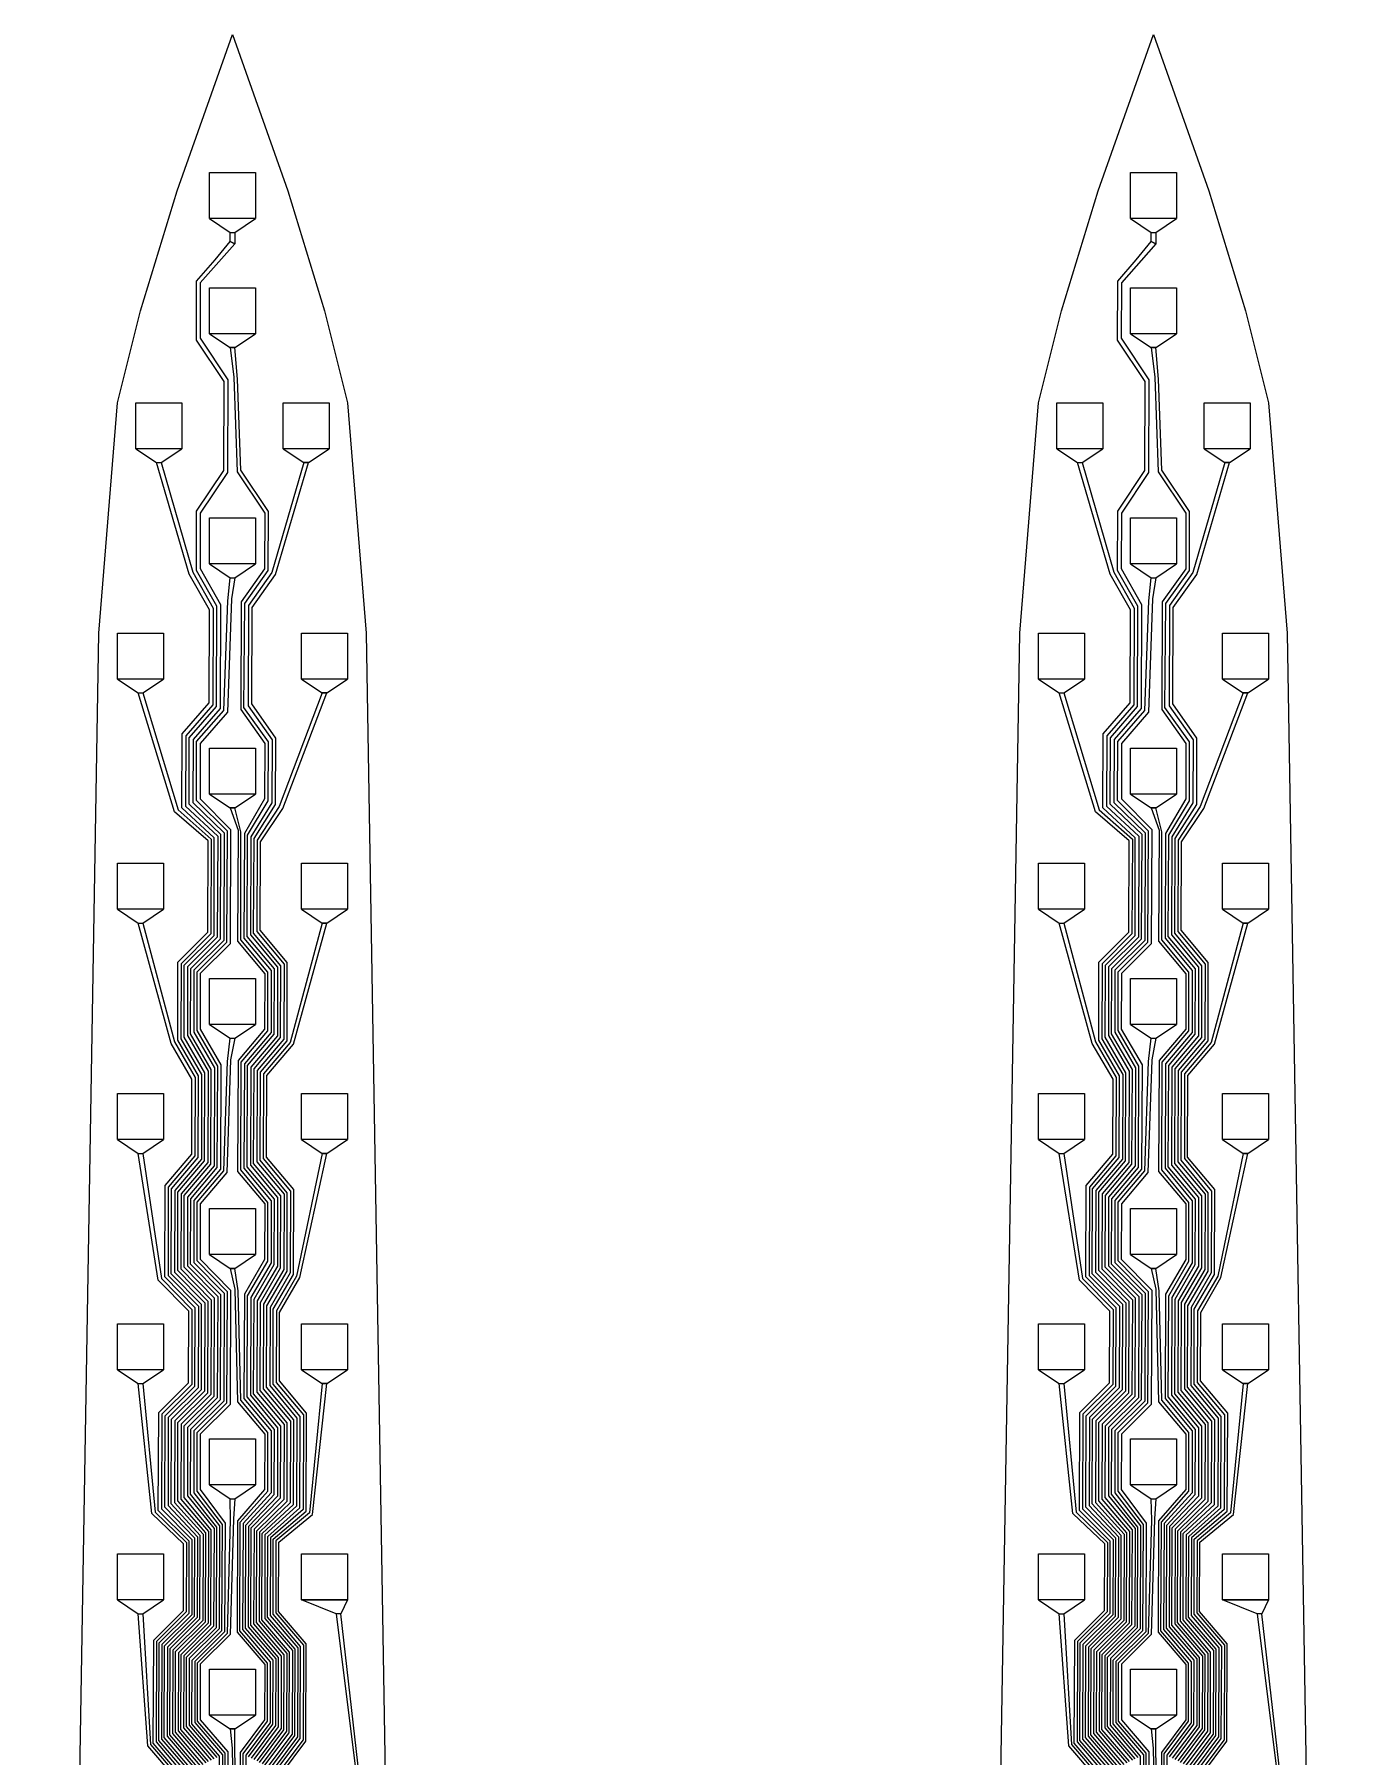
# Model space of a CAD drawing. Header units: inches. Extents: x 106592 to 209533, y 57057 to 74911.
# Drawn here: x 190979.6 to 191265.6, y 74037.4 to 74411.4 of the extents above; entities that cross this region are included whole.
import ezdxf

# ---------------------------------------------------------------- set-up
doc = ezdxf.new("R2010")
doc.units = ezdxf.units.IN
doc.header["$MEASUREMENT"] = 0
for name, color, linetype in [('metal', 221, 'Continuous'), ('nitride window', 40, 'Continuous'), ('profile', 140, 'Continuous')]:
    doc.layers.add(name, color=color, linetype=linetype)

msp = doc.modelspace()

# ---------------------------------------------------------------- linework, layer by layer
at = {"layer": 'metal'}
for points in [[(191017.58, 74381.39), (191027.58, 74381.39), (191027.58, 74371.39), (191017.58, 74371.39)], [(191217.58, 74381.39), (191227.58, 74381.39), (191227.58, 74371.39), (191217.58, 74371.39)], [(191027.58, 74371.39), (191017.58, 74371.39), (191022.08, 74368.39), (191023.08, 74368.39), (191027.58, 74371.39)], [(191227.58, 74371.39), (191217.58, 74371.39), (191222.08, 74368.39), (191223.08, 74368.39), (191227.58, 74371.39)], [(191022.08, 74368.39), (191023.08, 74368.39), (191023.08, 74365.89), (191022.08, 74366.39)], [(191222.08, 74368.39), (191223.08, 74368.39), (191223.08, 74365.89), (191222.08, 74366.39)], [(191017.58, 74356.39), (191027.58, 74356.39), (191027.58, 74346.39), (191017.58, 74346.39)], [(191217.58, 74356.39), (191227.58, 74356.39), (191227.58, 74346.39), (191217.58, 74346.39)], [(191027.58, 74346.39), (191017.58, 74346.39), (191022.08, 74343.39), (191023.08, 74343.39), (191027.58, 74346.39)], [(191227.58, 74346.39), (191217.58, 74346.39), (191222.08, 74343.39), (191223.08, 74343.39), (191227.58, 74346.39)], [(191001.58, 74331.39), (191011.58, 74331.39), (191011.58, 74321.39), (191001.58, 74321.39)], [(191033.58, 74331.39), (191043.58, 74331.39), (191043.58, 74321.39), (191033.58, 74321.39)], [(191201.58, 74331.39), (191211.58, 74331.39), (191211.58, 74321.39), (191201.58, 74321.39)], [(191233.58, 74331.39), (191243.58, 74331.39), (191243.58, 74321.39), (191233.58, 74321.39)], [(191011.58, 74321.39), (191001.58, 74321.39), (191006.08, 74318.39), (191007.08, 74318.39), (191011.58, 74321.39)], [(191043.58, 74321.39), (191033.58, 74321.39), (191038.08, 74318.39), (191039.08, 74318.39), (191043.58, 74321.39)], [(191211.58, 74321.39), (191201.58, 74321.39), (191206.08, 74318.39), (191207.08, 74318.39), (191211.58, 74321.39)], [(191243.58, 74321.39), (191233.58, 74321.39), (191238.08, 74318.39), (191239.08, 74318.39), (191243.58, 74321.39)], [(191017.58, 74306.39), (191027.58, 74306.39), (191027.58, 74296.39), (191017.58, 74296.39)], [(191217.58, 74306.39), (191227.58, 74306.39), (191227.58, 74296.39), (191217.58, 74296.39)], [(191027.58, 74296.39), (191017.58, 74296.39), (191022.08, 74293.39), (191023.08, 74293.39), (191027.58, 74296.39)], [(191227.58, 74296.39), (191217.58, 74296.39), (191222.08, 74293.39), (191223.08, 74293.39), (191227.58, 74296.39)], [(190997.58, 74281.39), (191007.58, 74281.39), (191007.58, 74271.39), (190997.58, 74271.39)], [(191037.58, 74281.39), (191047.58, 74281.39), (191047.58, 74271.39), (191037.58, 74271.39)], [(191197.58, 74281.39), (191207.58, 74281.39), (191207.58, 74271.39), (191197.58, 74271.39)], [(191237.58, 74281.39), (191247.58, 74281.39), (191247.58, 74271.39), (191237.58, 74271.39)], [(191007.58, 74271.39), (190997.58, 74271.39), (191002.08, 74268.39), (191003.08, 74268.39), (191007.58, 74271.39)], [(191047.58, 74271.39), (191037.58, 74271.39), (191042.08, 74268.39), (191043.08, 74268.39), (191047.58, 74271.39)], [(191207.58, 74271.39), (191197.58, 74271.39), (191202.08, 74268.39), (191203.08, 74268.39), (191207.58, 74271.39)], [(191247.58, 74271.39), (191237.58, 74271.39), (191242.08, 74268.39), (191243.08, 74268.39), (191247.58, 74271.39)], [(191017.58, 74256.39), (191027.58, 74256.39), (191027.58, 74246.39), (191017.58, 74246.39)], [(191217.58, 74256.39), (191227.58, 74256.39), (191227.58, 74246.39), (191217.58, 74246.39)], [(191027.58, 74246.39), (191017.58, 74246.39), (191022.08, 74243.39), (191023.08, 74243.39), (191027.58, 74246.39)], [(191227.58, 74246.39), (191217.58, 74246.39), (191222.08, 74243.39), (191223.08, 74243.39), (191227.58, 74246.39)], [(190997.58, 74231.39), (191007.58, 74231.39), (191007.58, 74221.39), (190997.58, 74221.39)], [(191037.58, 74231.39), (191047.58, 74231.39), (191047.58, 74221.39), (191037.58, 74221.39)], [(191197.58, 74231.39), (191207.58, 74231.39), (191207.58, 74221.39), (191197.58, 74221.39)], [(191237.58, 74231.39), (191247.58, 74231.39), (191247.58, 74221.39), (191237.58, 74221.39)], [(191007.58, 74221.39), (190997.58, 74221.39), (191002.08, 74218.39), (191003.08, 74218.39), (191007.58, 74221.39)], [(191047.58, 74221.39), (191037.58, 74221.39), (191042.08, 74218.39), (191043.08, 74218.39), (191047.58, 74221.39)], [(191207.58, 74221.39), (191197.58, 74221.39), (191202.08, 74218.39), (191203.08, 74218.39), (191207.58, 74221.39)], [(191247.58, 74221.39), (191237.58, 74221.39), (191242.08, 74218.39), (191243.08, 74218.39), (191247.58, 74221.39)], [(191017.58, 74206.39), (191027.58, 74206.39), (191027.58, 74196.39), (191017.58, 74196.39)], [(191217.58, 74206.39), (191227.58, 74206.39), (191227.58, 74196.39), (191217.58, 74196.39)], [(191027.58, 74196.39), (191017.58, 74196.39), (191022.08, 74193.39), (191023.08, 74193.39), (191027.58, 74196.39)], [(191227.58, 74196.39), (191217.58, 74196.39), (191222.08, 74193.39), (191223.08, 74193.39), (191227.58, 74196.39)], [(190997.58, 74181.39), (191007.58, 74181.39), (191007.58, 74171.39), (190997.58, 74171.39)], [(191037.58, 74181.39), (191047.58, 74181.39), (191047.58, 74171.39), (191037.58, 74171.39)], [(191197.58, 74181.39), (191207.58, 74181.39), (191207.58, 74171.39), (191197.58, 74171.39)], [(191237.58, 74181.39), (191247.58, 74181.39), (191247.58, 74171.39), (191237.58, 74171.39)], [(191007.58, 74171.39), (190997.58, 74171.39), (191002.08, 74168.39), (191003.08, 74168.39), (191007.58, 74171.39)], [(191047.58, 74171.39), (191037.58, 74171.39), (191042.08, 74168.39), (191043.08, 74168.39), (191047.58, 74171.39)], [(191207.58, 74171.39), (191197.58, 74171.39), (191202.08, 74168.39), (191203.08, 74168.39), (191207.58, 74171.39)], [(191247.58, 74171.39), (191237.58, 74171.39), (191242.08, 74168.39), (191243.08, 74168.39), (191247.58, 74171.39)], [(191017.58, 74156.39), (191027.58, 74156.39), (191027.58, 74146.39), (191017.58, 74146.39)], [(191217.58, 74156.39), (191227.58, 74156.39), (191227.58, 74146.39), (191217.58, 74146.39)], [(191027.58, 74146.39), (191017.58, 74146.39), (191022.08, 74143.39), (191023.08, 74143.39), (191027.58, 74146.39)], [(191227.58, 74146.39), (191217.58, 74146.39), (191222.08, 74143.39), (191223.08, 74143.39), (191227.58, 74146.39)], [(190997.58, 74131.39), (191007.58, 74131.39), (191007.58, 74121.39), (190997.58, 74121.39)], [(191037.58, 74131.39), (191047.58, 74131.39), (191047.58, 74121.39), (191037.58, 74121.39)], [(191197.58, 74131.39), (191207.58, 74131.39), (191207.58, 74121.39), (191197.58, 74121.39)], [(191237.58, 74131.39), (191247.58, 74131.39), (191247.58, 74121.39), (191237.58, 74121.39)], [(191007.58, 74121.39), (190997.58, 74121.39), (191002.08, 74118.39), (191003.08, 74118.39), (191007.58, 74121.39)], [(191047.58, 74121.39), (191037.58, 74121.39), (191042.08, 74118.39), (191043.08, 74118.39), (191047.58, 74121.39)], [(191207.58, 74121.39), (191197.58, 74121.39), (191202.08, 74118.39), (191203.08, 74118.39), (191207.58, 74121.39)], [(191247.58, 74121.39), (191237.58, 74121.39), (191242.08, 74118.39), (191243.08, 74118.39), (191247.58, 74121.39)], [(191017.58, 74106.39), (191027.58, 74106.39), (191027.58, 74096.39), (191017.58, 74096.39)], [(191217.58, 74106.39), (191227.58, 74106.39), (191227.58, 74096.39), (191217.58, 74096.39)], [(191027.58, 74096.39), (191017.58, 74096.39), (191022.08, 74093.39), (191023.08, 74093.39), (191027.58, 74096.39)], [(191227.58, 74096.39), (191217.58, 74096.39), (191222.08, 74093.39), (191223.08, 74093.39), (191227.58, 74096.39)], [(190997.58, 74081.39), (191007.58, 74081.39), (191007.58, 74071.39), (190997.58, 74071.39)], [(191037.58, 74081.39), (191047.58, 74081.39), (191047.58, 74071.39), (191037.58, 74071.39)], [(191197.58, 74081.39), (191207.58, 74081.39), (191207.58, 74071.39), (191197.58, 74071.39)], [(191237.58, 74081.39), (191247.58, 74081.39), (191247.58, 74071.39), (191237.58, 74071.39)], [(191007.58, 74071.39), (190997.58, 74071.39), (191002.08, 74068.39), (191003.08, 74068.39), (191007.58, 74071.39)], [(191037.58, 74071.39), (191047.58, 74071.39), (191046.08, 74068.39), (191045.08, 74068.39), (191037.58, 74071.39)], [(191207.58, 74071.39), (191197.58, 74071.39), (191202.08, 74068.39), (191203.08, 74068.39), (191207.58, 74071.39)], [(191237.58, 74071.39), (191247.58, 74071.39), (191246.08, 74068.39), (191245.08, 74068.39), (191237.58, 74071.39)], [(191017.58, 74056.39), (191027.58, 74056.39), (191027.58, 74046.39), (191017.58, 74046.39)], [(191217.58, 74056.39), (191227.58, 74056.39), (191227.58, 74046.39), (191217.58, 74046.39)], [(191027.58, 74046.39), (191017.58, 74046.39), (191022.08, 74043.39), (191023.08, 74043.39), (191027.58, 74046.39)], [(191227.58, 74046.39), (191217.58, 74046.39), (191222.08, 74043.39), (191223.08, 74043.39), (191227.58, 74046.39)]]:
    msp.add_lwpolyline(points, close=True, dxfattribs=at)
for points in [[(191017.38, 74036.29), (191011.38, 74043.29), (191011.43, 74059.58), (191017.9, 74066.03), (191017.98, 74086.59), (191012.08, 74093.64), (191012.12, 74109.22), (191018.59, 74115.67), (191018.68, 74136.94), (191012.08, 74143.64), (191012.12, 74159.22), (191017.9, 74166.03), (191017.98, 74186.59), (191013.48, 74194.34), (191013.51, 74208.5), (191019.98, 74214.95), (191020.08, 74237.64), (191013.18, 74244.19), (191013.21, 74258.65), (191019.09, 74265.41), (191019.18, 74287.19), (191014.78, 74294.99), (191014.8, 74307.83), (191020.71, 74316.65), (191020.78, 74335.99), (191014.78, 74344.99), (191014.8, 74357.83), (191018.83, 74362.47), (191022.08, 74366.39), (191023.08, 74365.89), (191015.59, 74357.42), (191015.58, 74345.39), (191021.58, 74336.39), (191021.5, 74316.23), (191015.59, 74307.42), (191015.58, 74295.39), (191019.98, 74287.59), (191019.88, 74265), (191014.01, 74258.24), (191013.98, 74244.59), (191020.78, 74237.99), (191020.68, 74214.59), (191014.21, 74208.14), (191014.18, 74194.69), (191018.68, 74186.94), (191018.59, 74165.67), (191012.82, 74158.86), (191012.78, 74143.99), (191019.38, 74137.29), (191019.29, 74115.31), (191012.82, 74108.86), (191012.78, 74093.99), (191018.58, 74086.89), (191018.49, 74065.72), (191012.02, 74059.27), (191011.98, 74043.59), (191017.98, 74036.59)], [(191217.38, 74036.29), (191211.38, 74043.29), (191211.43, 74059.58), (191217.9, 74066.03), (191217.98, 74086.59), (191212.08, 74093.64), (191212.12, 74109.22), (191218.59, 74115.67), (191218.68, 74136.94), (191212.08, 74143.64), (191212.12, 74159.22), (191217.9, 74166.03), (191217.98, 74186.59), (191213.48, 74194.34), (191213.51, 74208.5), (191219.98, 74214.95), (191220.08, 74237.64), (191213.18, 74244.19), (191213.21, 74258.65), (191219.09, 74265.41), (191219.18, 74287.19), (191214.78, 74294.99), (191214.8, 74307.83), (191220.71, 74316.65), (191220.78, 74335.99), (191214.78, 74344.99), (191214.8, 74357.83), (191218.83, 74362.47), (191222.08, 74366.39), (191223.08, 74365.89), (191215.59, 74357.42), (191215.58, 74345.39), (191221.58, 74336.39), (191221.5, 74316.23), (191215.59, 74307.42), (191215.58, 74295.39), (191219.98, 74287.59), (191219.88, 74265), (191214.01, 74258.24), (191213.98, 74244.59), (191220.78, 74237.99), (191220.68, 74214.59), (191214.21, 74208.14), (191214.18, 74194.69), (191218.68, 74186.94), (191218.59, 74165.67), (191212.82, 74158.86), (191212.78, 74143.99), (191219.38, 74137.29), (191219.29, 74115.31), (191212.82, 74108.86), (191212.78, 74093.99), (191218.58, 74086.89), (191218.49, 74065.72), (191212.02, 74059.27), (191211.98, 74043.59), (191217.98, 74036.59)], [(191027.26, 74036.74), (191032.54, 74043.81), (191032.58, 74058.89), (191026.58, 74065.89), (191026.66, 74087.05), (191033.04, 74093.55), (191033.08, 74109.14), (191027.18, 74116.19), (191027.26, 74136.74), (191031.65, 74144.27), (191031.68, 74158.44), (191025.78, 74165.49), (191025.87, 74187.46), (191031.65, 74194.27), (191031.68, 74208.44), (191025.78, 74215.49), (191025.87, 74237.46), (191030.36, 74244.94), (191030.38, 74257.79), (191025.06, 74265.19), (191025.27, 74287.77), (191030.36, 74294.94), (191030.38, 74307.79), (191024.38, 74316.79), (191023.66, 74336.54), (191023.08, 74343.39), (191023.08, 74343.39), (191022.08, 74343.39), (191022.86, 74336.95), (191023.58, 74316.39), (191029.58, 74307.39), (191029.56, 74295.36), (191024.48, 74288.19), (191024.38, 74264.79), (191029.58, 74257.39), (191029.56, 74245.36), (191025.18, 74237.82), (191025.08, 74215.14), (191030.98, 74208.09), (191030.95, 74194.63), (191025.18, 74187.82), (191025.08, 74165.14), (191030.98, 74158.09), (191030.95, 74144.63), (191026.56, 74137.1), (191026.48, 74115.84), (191032.38, 74108.79), (191032.34, 74093.91), (191026.07, 74087.36), (191025.98, 74065.59), (191031.98, 74058.59), (191031.95, 74044.12), (191026.66, 74037.05)], [(191227.26, 74036.74), (191232.54, 74043.81), (191232.58, 74058.89), (191226.58, 74065.89), (191226.66, 74087.05), (191233.04, 74093.55), (191233.08, 74109.14), (191227.18, 74116.19), (191227.26, 74136.74), (191231.65, 74144.27), (191231.68, 74158.44), (191225.78, 74165.49), (191225.87, 74187.46), (191231.65, 74194.27), (191231.68, 74208.44), (191225.78, 74215.49), (191225.87, 74237.46), (191230.36, 74244.94), (191230.38, 74257.79), (191225.06, 74265.19), (191225.27, 74287.77), (191230.36, 74294.94), (191230.38, 74307.79), (191224.38, 74316.79), (191223.66, 74336.54), (191223.08, 74343.39), (191223.08, 74343.39), (191222.08, 74343.39), (191222.86, 74336.95), (191223.58, 74316.39), (191229.58, 74307.39), (191229.56, 74295.36), (191224.48, 74288.19), (191224.38, 74264.79), (191229.58, 74257.39), (191229.56, 74245.36), (191225.18, 74237.82), (191225.08, 74215.14), (191230.98, 74208.09), (191230.95, 74194.63), (191225.18, 74187.82), (191225.08, 74165.14), (191230.98, 74158.09), (191230.95, 74144.63), (191226.56, 74137.1), (191226.48, 74115.84), (191232.38, 74108.79), (191232.34, 74093.91), (191226.07, 74087.36), (191225.98, 74065.59), (191231.98, 74058.59), (191231.95, 74044.12), (191226.66, 74037.05)], [(191016.18, 74035.69), (191010.18, 74042.69), (191010.24, 74060.2), (191016.71, 74066.65), (191016.78, 74085.99), (191010.68, 74092.94), (191010.73, 74109.94), (191017.2, 74116.39), (191017.28, 74136.24), (191010.68, 74142.94), (191010.73, 74159.94), (191016.51, 74166.75), (191016.58, 74185.89), (191012.08, 74193.64), (191012.12, 74209.22), (191018.59, 74215.67), (191018.59, 74236.89), (191011.58, 74243.39), (191011.63, 74259.48), (191017.5, 74266.23), (191017.58, 74286.39), (191013.18, 74294.19), (191006.08, 74318.39), (191006.08, 74318.39), (191007.08, 74318.39), (191013.98, 74294.59), (191018.38, 74286.79), (191018.3, 74265.82), (191012.42, 74259.06), (191012.38, 74243.79), (191019.38, 74237.29), (191019.29, 74215.31), (191012.82, 74208.86), (191012.78, 74193.99), (191017.28, 74186.24), (191017.2, 74166.39), (191011.43, 74159.58), (191011.38, 74143.29), (191017.98, 74136.59), (191017.9, 74116.03), (191011.43, 74109.58), (191011.38, 74093.29), (191017.38, 74086.29), (191017.3, 74066.34), (191010.83, 74059.89), (191010.78, 74042.99), (191016.78, 74035.99)], [(191028.45, 74036.12), (191033.73, 74043.19), (191033.78, 74059.49), (191027.78, 74066.49), (191027.85, 74086.43), (191034.43, 74092.83), (191034.48, 74109.84), (191028.58, 74116.89), (191028.65, 74136.02), (191033.04, 74143.55), (191033.08, 74159.14), (191027.18, 74166.19), (191027.26, 74186.74), (191033.04, 74193.55), (191033.08, 74209.14), (191027.18, 74216.19), (191027.26, 74236.74), (191031.95, 74244.12), (191031.98, 74258.59), (191026.78, 74265.99), (191026.86, 74286.95), (191031.95, 74294.12), (191039.08, 74318.39), (191039.08, 74318.39), (191038.08, 74318.39), (191031.15, 74294.53), (191026.07, 74287.36), (191025.98, 74265.59), (191031.18, 74258.19), (191031.15, 74244.53), (191026.56, 74237.1), (191026.48, 74215.84), (191032.38, 74208.79), (191032.34, 74193.91), (191026.56, 74187.1), (191026.48, 74165.84), (191032.38, 74158.79), (191032.34, 74143.91), (191027.95, 74136.38), (191027.88, 74116.54), (191033.78, 74109.49), (191033.73, 74093.19), (191027.26, 74086.74), (191027.18, 74066.19), (191033.18, 74059.19), (191033.14, 74043.5), (191027.85, 74036.43)], [(191216.18, 74035.69), (191210.18, 74042.69), (191210.24, 74060.2), (191216.71, 74066.65), (191216.78, 74085.99), (191210.68, 74092.94), (191210.73, 74109.94), (191217.2, 74116.39), (191217.28, 74136.24), (191210.68, 74142.94), (191210.73, 74159.94), (191216.51, 74166.75), (191216.58, 74185.89), (191212.08, 74193.64), (191212.12, 74209.22), (191218.59, 74215.67), (191218.59, 74236.89), (191211.58, 74243.39), (191211.63, 74259.48), (191217.5, 74266.23), (191217.58, 74286.39), (191213.18, 74294.19), (191206.08, 74318.39), (191206.08, 74318.39), (191207.08, 74318.39), (191213.98, 74294.59), (191218.38, 74286.79), (191218.3, 74265.82), (191212.42, 74259.06), (191212.38, 74243.79), (191219.38, 74237.29), (191219.29, 74215.31), (191212.82, 74208.86), (191212.78, 74193.99), (191217.28, 74186.24), (191217.2, 74166.39), (191211.43, 74159.58), (191211.38, 74143.29), (191217.98, 74136.59), (191217.9, 74116.03), (191211.43, 74109.58), (191211.38, 74093.29), (191217.38, 74086.29), (191217.3, 74066.34), (191210.83, 74059.89), (191210.78, 74042.99), (191216.78, 74035.99)], [(191228.45, 74036.12), (191233.73, 74043.19), (191233.78, 74059.49), (191227.78, 74066.49), (191227.85, 74086.43), (191234.43, 74092.83), (191234.48, 74109.84), (191228.58, 74116.89), (191228.65, 74136.02), (191233.04, 74143.55), (191233.08, 74159.14), (191227.18, 74166.19), (191227.26, 74186.74), (191233.04, 74193.55), (191233.08, 74209.14), (191227.18, 74216.19), (191227.26, 74236.74), (191231.95, 74244.12), (191231.98, 74258.59), (191226.78, 74265.99), (191226.86, 74286.95), (191231.95, 74294.12), (191239.08, 74318.39), (191239.08, 74318.39), (191238.08, 74318.39), (191231.15, 74294.53), (191226.07, 74287.36), (191225.98, 74265.59), (191231.18, 74258.19), (191231.15, 74244.53), (191226.56, 74237.1), (191226.48, 74215.84), (191232.38, 74208.79), (191232.34, 74193.91), (191226.56, 74187.1), (191226.48, 74165.84), (191232.38, 74158.79), (191232.34, 74143.91), (191227.95, 74136.38), (191227.88, 74116.54), (191233.78, 74109.49), (191233.73, 74093.19), (191227.26, 74086.74), (191227.18, 74066.19), (191233.18, 74059.19), (191233.14, 74043.5), (191227.85, 74036.43)], [(191018.58, 74036.89), (191012.58, 74043.89), (191012.62, 74058.96), (191019.09, 74065.41), (191019.18, 74087.19), (191013.48, 74094.34), (191013.51, 74108.5), (191019.98, 74114.95), (191020.08, 74137.64), (191013.48, 74144.34), (191013.51, 74158.5), (191019.29, 74165.31), (191019.38, 74187.29), (191014.88, 74195.04), (191014.9, 74207.78), (191021.37, 74214.23), (191021.48, 74238.34), (191014.78, 74244.99), (191014.8, 74257.83), (191020.68, 74264.59), (191021.58, 74288.39), (191022.08, 74293.39), (191022.08, 74293.39), (191023.08, 74293.39), (191022.38, 74288.79), (191021.47, 74264.17), (191015.59, 74257.42), (191015.59, 74245.39), (191022.18, 74238.69), (191022.07, 74213.86), (191015.59, 74207.42), (191015.58, 74195.39), (191020.08, 74187.64), (191019.98, 74164.95), (191014.21, 74158.14), (191014.18, 74144.69), (191020.78, 74137.99), (191020.68, 74114.59), (191014.21, 74108.14), (191014.18, 74094.69), (191019.78, 74087.49), (191019.69, 74065.1), (191013.21, 74058.65), (191013.18, 74044.19), (191019.18, 74037.19)], [(191218.58, 74036.89), (191212.58, 74043.89), (191212.62, 74058.96), (191219.09, 74065.41), (191219.18, 74087.19), (191213.48, 74094.34), (191213.51, 74108.5), (191219.98, 74114.95), (191220.08, 74137.64), (191213.48, 74144.34), (191213.51, 74158.5), (191219.29, 74165.31), (191219.38, 74187.29), (191214.88, 74195.04), (191214.9, 74207.78), (191221.37, 74214.23), (191221.48, 74238.34), (191214.78, 74244.99), (191214.8, 74257.83), (191220.68, 74264.59), (191221.58, 74288.39), (191222.08, 74293.39), (191222.08, 74293.39), (191223.08, 74293.39), (191222.38, 74288.79), (191221.47, 74264.17), (191215.59, 74257.42), (191215.59, 74245.39), (191222.18, 74238.69), (191222.07, 74213.86), (191215.59, 74207.42), (191215.58, 74195.39), (191220.08, 74187.64), (191219.98, 74164.95), (191214.21, 74158.14), (191214.18, 74144.69), (191220.78, 74137.99), (191220.68, 74114.59), (191214.21, 74108.14), (191214.18, 74094.69), (191219.78, 74087.49), (191219.69, 74065.1), (191213.21, 74058.65), (191213.18, 74044.19), (191219.18, 74037.19)], [(191014.98, 74035.09), (191008.98, 74042.09), (191009.05, 74060.82), (191015.52, 74067.26), (191015.58, 74085.39), (191009.28, 74092.24), (191009.34, 74110.66), (191015.82, 74117.11), (191015.88, 74135.54), (191009.28, 74142.24), (191009.34, 74160.66), (191015.12, 74167.47), (191015.18, 74185.19), (191010.68, 74192.94), (191010.73, 74209.94), (191017.2, 74216.39), (191017.28, 74236.24), (191009.98, 74242.59), (191002.08, 74268.39), (191002.08, 74268.39), (191003.08, 74268.39), (191010.78, 74242.99), (191017.98, 74236.59), (191017.9, 74216.03), (191011.43, 74209.58), (191011.38, 74193.29), (191015.88, 74185.54), (191015.82, 74167.11), (191010.04, 74160.3), (191009.98, 74142.59), (191016.58, 74135.89), (191016.51, 74116.75), (191010.04, 74110.3), (191009.98, 74092.59), (191016.18, 74085.69), (191016.11, 74066.96), (191009.64, 74060.51), (191009.58, 74042.39), (191015.58, 74035.39)], [(191029.64, 74035.51), (191034.92, 74042.57), (191034.98, 74060.09), (191028.98, 74067.09), (191029.05, 74085.82), (191035.82, 74092.11), (191035.88, 74110.54), (191029.98, 74117.59), (191030.04, 74135.3), (191034.43, 74142.83), (191034.48, 74159.84), (191028.58, 74166.89), (191028.65, 74186.02), (191034.43, 74192.83), (191034.48, 74209.84), (191028.58, 74216.89), (191028.65, 74236.02), (191033.53, 74243.29), (191043.08, 74268.39), (191043.08, 74268.39), (191042.08, 74268.39), (191032.74, 74243.71), (191027.95, 74236.38), (191027.88, 74216.54), (191033.78, 74209.49), (191033.73, 74193.19), (191027.95, 74186.38), (191027.88, 74166.54), (191033.78, 74159.49), (191033.73, 74143.19), (191029.34, 74135.66), (191029.28, 74117.24), (191035.18, 74110.19), (191035.12, 74092.47), (191028.45, 74086.12), (191028.38, 74066.79), (191034.38, 74059.79), (191034.33, 74042.88), (191029.05, 74035.82)], [(191214.98, 74035.09), (191208.98, 74042.09), (191209.05, 74060.82), (191215.52, 74067.26), (191215.58, 74085.39), (191209.28, 74092.24), (191209.34, 74110.66), (191215.82, 74117.11), (191215.88, 74135.54), (191209.28, 74142.24), (191209.34, 74160.66), (191215.12, 74167.47), (191215.18, 74185.19), (191210.68, 74192.94), (191210.73, 74209.94), (191217.2, 74216.39), (191217.28, 74236.24), (191209.98, 74242.59), (191202.08, 74268.39), (191202.08, 74268.39), (191203.08, 74268.39), (191210.78, 74242.99), (191217.98, 74236.59), (191217.9, 74216.03), (191211.43, 74209.58), (191211.38, 74193.29), (191215.88, 74185.54), (191215.82, 74167.11), (191210.04, 74160.3), (191209.98, 74142.59), (191216.58, 74135.89), (191216.51, 74116.75), (191210.04, 74110.3), (191209.98, 74092.59), (191216.18, 74085.69), (191216.11, 74066.96), (191209.64, 74060.51), (191209.58, 74042.39), (191215.58, 74035.39)], [(191229.64, 74035.51), (191234.92, 74042.57), (191234.98, 74060.09), (191228.98, 74067.09), (191229.05, 74085.82), (191235.82, 74092.11), (191235.88, 74110.54), (191229.98, 74117.59), (191230.04, 74135.3), (191234.43, 74142.83), (191234.48, 74159.84), (191228.58, 74166.89), (191228.65, 74186.02), (191234.43, 74192.83), (191234.48, 74209.84), (191228.58, 74216.89), (191228.65, 74236.02), (191233.53, 74243.29), (191243.08, 74268.39), (191243.08, 74268.39), (191242.08, 74268.39), (191232.74, 74243.71), (191227.95, 74236.38), (191227.88, 74216.54), (191233.78, 74209.49), (191233.73, 74193.19), (191227.95, 74186.38), (191227.88, 74166.54), (191233.78, 74159.49), (191233.73, 74143.19), (191229.34, 74135.66), (191229.28, 74117.24), (191235.18, 74110.19), (191235.12, 74092.47), (191228.45, 74086.12), (191228.38, 74066.79), (191234.38, 74059.79), (191234.33, 74042.88), (191229.05, 74035.82)], [(191026.07, 74037.36), (191031.35, 74044.43), (191031.38, 74058.29), (191025.38, 74065.29), (191025.47, 74087.67), (191031.65, 74094.27), (191031.68, 74108.44), (191025.78, 74115.49), (191025.87, 74137.46), (191030.26, 74144.99), (191030.28, 74157.74), (191024.38, 74164.79), (191024.48, 74188.19), (191030.26, 74194.99), (191030.28, 74207.74), (191024.38, 74214.79), (191024.38, 74238.24), (191023.08, 74243.39), (191023.08, 74243.39), (191022.08, 74243.39), (191023.79, 74238.55), (191023.68, 74214.44), (191029.58, 74207.39), (191029.56, 74195.36), (191023.79, 74188.55), (191023.68, 74164.44), (191029.58, 74157.39), (191029.56, 74145.36), (191025.18, 74137.82), (191025.08, 74115.14), (191030.98, 74108.09), (191030.95, 74094.63), (191024.88, 74087.98), (191024.78, 74064.99), (191030.78, 74057.99), (191030.75, 74044.74), (191025.47, 74037.67), (191025.38, 74015.29)], [(191226.07, 74037.36), (191231.35, 74044.43), (191231.38, 74058.29), (191225.38, 74065.29), (191225.47, 74087.67), (191231.65, 74094.27), (191231.68, 74108.44), (191225.78, 74115.49), (191225.87, 74137.46), (191230.26, 74144.99), (191230.28, 74157.74), (191224.38, 74164.79), (191224.48, 74188.19), (191230.26, 74194.99), (191230.28, 74207.74), (191224.38, 74214.79), (191224.38, 74238.24), (191223.08, 74243.39), (191223.08, 74243.39), (191222.08, 74243.39), (191223.79, 74238.55), (191223.68, 74214.44), (191229.58, 74207.39), (191229.56, 74195.36), (191223.79, 74188.55), (191223.68, 74164.44), (191229.58, 74157.39), (191229.56, 74145.36), (191225.18, 74137.82), (191225.08, 74115.14), (191230.98, 74108.09), (191230.95, 74094.63), (191224.88, 74087.98), (191224.78, 74064.99), (191230.78, 74057.99), (191230.75, 74044.74), (191225.47, 74037.67), (191225.38, 74015.29)], [(191013.78, 74034.49), (191007.78, 74041.49), (191007.85, 74061.43), (191014.33, 74067.88), (191014.38, 74084.79), (191007.88, 74091.54), (191007.95, 74111.38), (191014.43, 74117.83), (191014.48, 74134.84), (191007.88, 74141.54), (191007.95, 74161.38), (191013.73, 74168.19), (191013.78, 74184.49), (191009.28, 74192.24), (191002.08, 74218.39), (191002.08, 74218.39), (191003.08, 74218.39), (191009.98, 74192.59), (191014.48, 74184.84), (191014.43, 74167.83), (191008.65, 74161.02), (191008.58, 74141.89), (191015.18, 74135.19), (191015.12, 74117.47), (191008.65, 74111.02), (191008.58, 74091.89), (191014.98, 74085.09), (191014.92, 74067.57), (191008.45, 74061.12), (191008.38, 74041.79), (191014.38, 74034.79)], [(191030.83, 74034.89), (191036.11, 74041.96), (191036.18, 74060.69), (191030.18, 74067.69), (191030.24, 74085.2), (191037.2, 74091.39), (191037.28, 74111.24), (191031.38, 74118.29), (191031.43, 74134.58), (191035.82, 74142.11), (191035.88, 74160.54), (191029.98, 74167.59), (191030.04, 74185.3), (191035.82, 74192.11), (191043.08, 74218.39), (191043.08, 74218.39), (191042.08, 74218.39), (191035.12, 74192.47), (191029.34, 74185.66), (191029.28, 74167.24), (191035.18, 74160.19), (191035.12, 74142.47), (191030.73, 74134.94), (191030.68, 74117.94), (191036.58, 74110.89), (191036.51, 74091.75), (191029.64, 74085.51), (191029.58, 74067.39), (191035.58, 74060.39), (191035.52, 74042.26), (191030.24, 74035.2)], [(191213.78, 74034.49), (191207.78, 74041.49), (191207.85, 74061.43), (191214.33, 74067.88), (191214.38, 74084.79), (191207.88, 74091.54), (191207.95, 74111.38), (191214.43, 74117.83), (191214.48, 74134.84), (191207.88, 74141.54), (191207.95, 74161.38), (191213.73, 74168.19), (191213.78, 74184.49), (191209.28, 74192.24), (191202.08, 74218.39), (191202.08, 74218.39), (191203.08, 74218.39), (191209.98, 74192.59), (191214.48, 74184.84), (191214.43, 74167.83), (191208.65, 74161.02), (191208.58, 74141.89), (191215.18, 74135.19), (191215.12, 74117.47), (191208.65, 74111.02), (191208.58, 74091.89), (191214.98, 74085.09), (191214.92, 74067.57), (191208.45, 74061.12), (191208.38, 74041.79), (191214.38, 74034.79)], [(191230.83, 74034.89), (191236.11, 74041.96), (191236.18, 74060.69), (191230.18, 74067.69), (191230.24, 74085.2), (191237.2, 74091.39), (191237.28, 74111.24), (191231.38, 74118.29), (191231.43, 74134.58), (191235.82, 74142.11), (191235.88, 74160.54), (191229.98, 74167.59), (191230.04, 74185.3), (191235.82, 74192.11), (191243.08, 74218.39), (191243.08, 74218.39), (191242.08, 74218.39), (191235.12, 74192.47), (191229.34, 74185.66), (191229.28, 74167.24), (191235.18, 74160.19), (191235.12, 74142.47), (191230.73, 74134.94), (191230.68, 74117.94), (191236.58, 74110.89), (191236.51, 74091.75), (191229.64, 74085.51), (191229.58, 74067.39), (191235.58, 74060.39), (191235.52, 74042.26), (191230.24, 74035.2)], [(191019.69, 74015.1), (191019.78, 74037.49), (191013.78, 74044.49), (191013.81, 74058.34), (191020.28, 74064.79), (191020.38, 74087.79), (191014.88, 74095.04), (191014.9, 74107.78), (191021.37, 74114.23), (191021.48, 74138.34), (191014.88, 74145.04), (191014.9, 74157.78), (191020.68, 74164.59), (191021.48, 74188.34), (191022.08, 74193.39), (191022.08, 74193.39), (191023.08, 74193.39), (191022.18, 74188.69), (191021.37, 74164.23), (191015.59, 74157.42), (191015.58, 74145.39), (191022.18, 74138.69), (191022.07, 74113.86), (191015.59, 74107.42), (191015.58, 74095.39), (191020.98, 74088.09), (191020.88, 74064.48), (191014.4, 74058.03), (191014.38, 74044.79), (191020.38, 74037.79), (191020.28, 74014.79)], [(191219.69, 74015.1), (191219.78, 74037.49), (191213.78, 74044.49), (191213.81, 74058.34), (191220.28, 74064.79), (191220.38, 74087.79), (191214.88, 74095.04), (191214.9, 74107.78), (191221.37, 74114.23), (191221.48, 74138.34), (191214.88, 74145.04), (191214.9, 74157.78), (191220.68, 74164.59), (191221.48, 74188.34), (191222.08, 74193.39), (191222.08, 74193.39), (191223.08, 74193.39), (191222.18, 74188.69), (191221.37, 74164.23), (191215.59, 74157.42), (191215.58, 74145.39), (191222.18, 74138.69), (191222.07, 74113.86), (191215.59, 74107.42), (191215.58, 74095.39), (191220.98, 74088.09), (191220.88, 74064.48), (191214.4, 74058.03), (191214.38, 74044.79), (191220.38, 74037.79), (191220.28, 74014.79)], [(191012.58, 74033.89), (191006.58, 74040.89), (191006.66, 74062.05), (191013.14, 74068.5), (191013.18, 74084.19), (191006.48, 74090.84), (191006.56, 74112.1), (191013.04, 74118.55), (191013.08, 74134.14), (191006.48, 74140.84), (191002.08, 74168.39), (191002.08, 74168.39), (191003.08, 74168.39), (191007.18, 74141.19), (191013.78, 74134.49), (191013.73, 74118.19), (191007.26, 74111.74), (191007.18, 74091.19), (191013.78, 74084.49), (191013.73, 74068.19), (191007.26, 74061.74), (191007.18, 74041.19), (191013.18, 74034.19)], [(191032.02, 74034.27), (191037.3, 74041.34), (191037.38, 74061.29), (191031.38, 74068.29), (191031.43, 74084.58), (191038.59, 74090.67), (191038.68, 74111.94), (191032.78, 74118.99), (191032.82, 74133.86), (191037.2, 74141.39), (191043.08, 74168.39), (191043.08, 74168.39), (191042.08, 74168.39), (191036.51, 74141.75), (191032.12, 74134.22), (191032.08, 74118.64), (191037.98, 74111.59), (191037.9, 74091.03), (191030.83, 74084.89), (191030.78, 74067.99), (191036.78, 74060.99), (191036.71, 74041.65), (191031.43, 74034.58)], [(191212.58, 74033.89), (191206.58, 74040.89), (191206.66, 74062.05), (191213.14, 74068.5), (191213.18, 74084.19), (191206.48, 74090.84), (191206.56, 74112.1), (191213.04, 74118.55), (191213.08, 74134.14), (191206.48, 74140.84), (191202.08, 74168.39), (191202.08, 74168.39), (191203.08, 74168.39), (191207.18, 74141.19), (191213.78, 74134.49), (191213.73, 74118.19), (191207.26, 74111.74), (191207.18, 74091.19), (191213.78, 74084.49), (191213.73, 74068.19), (191207.26, 74061.74), (191207.18, 74041.19), (191213.18, 74034.19)], [(191232.02, 74034.27), (191237.3, 74041.34), (191237.38, 74061.29), (191231.38, 74068.29), (191231.43, 74084.58), (191238.59, 74090.67), (191238.68, 74111.94), (191232.78, 74118.99), (191232.82, 74133.86), (191237.2, 74141.39), (191243.08, 74168.39), (191243.08, 74168.39), (191242.08, 74168.39), (191236.51, 74141.75), (191232.12, 74134.22), (191232.08, 74118.64), (191237.98, 74111.59), (191237.9, 74091.03), (191230.83, 74084.89), (191230.78, 74067.99), (191236.78, 74060.99), (191236.71, 74041.65), (191231.43, 74034.58)], [(191024.78, 74014.99), (191024.88, 74037.98), (191030.16, 74045.05), (191030.18, 74057.69), (191024.18, 74064.69), (191024.28, 74088.29), (191030.26, 74094.99), (191030.28, 74107.74), (191024.38, 74114.79), (191023.79, 74138.55), (191023.08, 74143.39), (191023.08, 74143.39), (191022.08, 74143.39), (191023.09, 74138.91), (191023.68, 74114.44), (191029.58, 74107.39), (191029.56, 74095.36), (191023.69, 74088.6), (191023.58, 74064.39), (191029.58, 74057.39), (191029.56, 74045.36), (191024.28, 74038.29), (191024.18, 74014.69)], [(191224.78, 74014.99), (191224.88, 74037.98), (191230.16, 74045.05), (191230.18, 74057.69), (191224.18, 74064.69), (191224.28, 74088.29), (191230.26, 74094.99), (191230.28, 74107.74), (191224.38, 74114.79), (191223.79, 74138.55), (191223.08, 74143.39), (191223.08, 74143.39), (191222.08, 74143.39), (191223.09, 74138.91), (191223.68, 74114.44), (191229.58, 74107.39), (191229.56, 74095.36), (191223.69, 74088.6), (191223.58, 74064.39), (191229.58, 74057.39), (191229.56, 74045.36), (191224.28, 74038.29), (191224.18, 74014.69)], [(191011.38, 74033.29), (191005.38, 74040.29), (191005.47, 74062.67), (191011.95, 74069.12), (191011.98, 74083.59), (191005.08, 74090.14), (191002.08, 74118.39), (191002.08, 74118.39), (191003.08, 74118.39), (191005.78, 74090.49), (191012.58, 74083.89), (191012.54, 74068.81), (191006.07, 74062.36), (191005.98, 74040.59), (191011.98, 74033.59)], [(191033.21, 74033.65), (191038.49, 74040.72), (191038.58, 74061.89), (191032.58, 74068.89), (191032.62, 74083.96), (191039.98, 74089.95), (191043.08, 74118.39), (191043.08, 74118.39), (191042.08, 74118.39), (191039.29, 74090.31), (191032.02, 74084.27), (191031.98, 74068.59), (191037.98, 74061.59), (191037.9, 74041.03), (191032.62, 74033.96)], [(191211.38, 74033.29), (191205.38, 74040.29), (191205.47, 74062.67), (191211.95, 74069.12), (191211.98, 74083.59), (191205.08, 74090.14), (191202.08, 74118.39), (191202.08, 74118.39), (191203.08, 74118.39), (191205.78, 74090.49), (191212.58, 74083.89), (191212.54, 74068.81), (191206.07, 74062.36), (191205.98, 74040.59), (191211.98, 74033.59)], [(191233.21, 74033.65), (191238.49, 74040.72), (191238.58, 74061.89), (191232.58, 74068.89), (191232.62, 74083.96), (191239.98, 74089.95), (191243.08, 74118.39), (191243.08, 74118.39), (191242.08, 74118.39), (191239.29, 74090.31), (191232.02, 74084.27), (191231.98, 74068.59), (191237.98, 74061.59), (191237.9, 74041.03), (191232.62, 74033.96)], [(191020.88, 74014.48), (191020.98, 74038.09), (191014.98, 74045.09), (191015, 74057.73), (191021.47, 74064.17), (191022.18, 74088.69), (191022.08, 74093.39), (191022.08, 74093.39), (191023.08, 74093.39), (191022.78, 74088.99), (191022.07, 74063.86), (191015.59, 74057.42), (191015.59, 74045.39), (191021.58, 74038.39), (191021.47, 74014.17)], [(191220.88, 74014.48), (191220.98, 74038.09), (191214.98, 74045.09), (191215, 74057.73), (191221.47, 74064.17), (191222.18, 74088.69), (191222.08, 74093.39), (191222.08, 74093.39), (191223.08, 74093.39), (191222.78, 74088.99), (191222.07, 74063.86), (191215.59, 74057.42), (191215.59, 74045.39), (191221.58, 74038.39), (191221.47, 74014.17)], [(191010.18, 74032.69), (191004.18, 74039.69), (191002.08, 74068.39), (191002.08, 74068.39), (191003.08, 74068.39), (191004.78, 74039.99), (191010.78, 74032.99)], [(191050.16, 74032.73), (191046.08, 74068.39), (191046.08, 74068.39), (191045.08, 74068.39), (191049.56, 74032.42)], [(191210.18, 74032.69), (191204.18, 74039.69), (191202.08, 74068.39), (191202.08, 74068.39), (191203.08, 74068.39), (191204.78, 74039.99), (191210.78, 74032.99)], [(191250.16, 74032.73), (191246.08, 74068.39), (191246.08, 74068.39), (191245.08, 74068.39), (191249.56, 74032.42)], [(191023.58, 74014.39), (191023.09, 74038.91), (191023.08, 74043.39), (191023.08, 74043.39), (191022.08, 74043.39), (191022.5, 74039.22), (191022.98, 74014.09)], [(191223.58, 74014.39), (191223.09, 74038.91), (191223.08, 74043.39), (191223.08, 74043.39), (191222.08, 74043.39), (191222.5, 74039.22), (191222.98, 74014.09)]]:
    msp.add_lwpolyline(points, dxfattribs=at)
at = {"layer": 'nitride window'}
for points in [[(191017.58, 74381.39), (191027.58, 74381.39), (191027.58, 74371.39), (191017.58, 74371.39)], [(191217.58, 74381.39), (191227.58, 74381.39), (191227.58, 74371.39), (191217.58, 74371.39)], [(191017.58, 74356.39), (191027.58, 74356.39), (191027.58, 74346.39), (191017.58, 74346.39)], [(191217.58, 74356.39), (191227.58, 74356.39), (191227.58, 74346.39), (191217.58, 74346.39)], [(191001.58, 74331.39), (191011.58, 74331.39), (191011.58, 74321.39), (191001.58, 74321.39)], [(191033.58, 74331.39), (191043.58, 74331.39), (191043.58, 74321.39), (191033.58, 74321.39)], [(191201.58, 74331.39), (191211.58, 74331.39), (191211.58, 74321.39), (191201.58, 74321.39)], [(191233.58, 74331.39), (191243.58, 74331.39), (191243.58, 74321.39), (191233.58, 74321.39)], [(191017.58, 74306.39), (191027.58, 74306.39), (191027.58, 74296.39), (191017.58, 74296.39)], [(191217.58, 74306.39), (191227.58, 74306.39), (191227.58, 74296.39), (191217.58, 74296.39)], [(190997.58, 74281.39), (191007.58, 74281.39), (191007.58, 74271.39), (190997.58, 74271.39)], [(191037.58, 74281.39), (191047.58, 74281.39), (191047.58, 74271.39), (191037.58, 74271.39)], [(191197.58, 74281.39), (191207.58, 74281.39), (191207.58, 74271.39), (191197.58, 74271.39)], [(191237.58, 74281.39), (191247.58, 74281.39), (191247.58, 74271.39), (191237.58, 74271.39)], [(191017.58, 74256.39), (191027.58, 74256.39), (191027.58, 74246.39), (191017.58, 74246.39)], [(191217.58, 74256.39), (191227.58, 74256.39), (191227.58, 74246.39), (191217.58, 74246.39)], [(190997.58, 74231.39), (191007.58, 74231.39), (191007.58, 74221.39), (190997.58, 74221.39)], [(191037.58, 74231.39), (191047.58, 74231.39), (191047.58, 74221.39), (191037.58, 74221.39)], [(191197.58, 74231.39), (191207.58, 74231.39), (191207.58, 74221.39), (191197.58, 74221.39)], [(191237.58, 74231.39), (191247.58, 74231.39), (191247.58, 74221.39), (191237.58, 74221.39)], [(191017.58, 74206.39), (191027.58, 74206.39), (191027.58, 74196.39), (191017.58, 74196.39)], [(191217.58, 74206.39), (191227.58, 74206.39), (191227.58, 74196.39), (191217.58, 74196.39)], [(190997.58, 74181.39), (191007.58, 74181.39), (191007.58, 74171.39), (190997.58, 74171.39)], [(191037.58, 74181.39), (191047.58, 74181.39), (191047.58, 74171.39), (191037.58, 74171.39)], [(191197.58, 74181.39), (191207.58, 74181.39), (191207.58, 74171.39), (191197.58, 74171.39)], [(191237.58, 74181.39), (191247.58, 74181.39), (191247.58, 74171.39), (191237.58, 74171.39)], [(191017.58, 74156.39), (191027.58, 74156.39), (191027.58, 74146.39), (191017.58, 74146.39)], [(191217.58, 74156.39), (191227.58, 74156.39), (191227.58, 74146.39), (191217.58, 74146.39)], [(190997.58, 74131.39), (191007.58, 74131.39), (191007.58, 74121.39), (190997.58, 74121.39)], [(191037.58, 74131.39), (191047.58, 74131.39), (191047.58, 74121.39), (191037.58, 74121.39)], [(191197.58, 74131.39), (191207.58, 74131.39), (191207.58, 74121.39), (191197.58, 74121.39)], [(191237.58, 74131.39), (191247.58, 74131.39), (191247.58, 74121.39), (191237.58, 74121.39)], [(191017.58, 74106.39), (191027.58, 74106.39), (191027.58, 74096.39), (191017.58, 74096.39)], [(191217.58, 74106.39), (191227.58, 74106.39), (191227.58, 74096.39), (191217.58, 74096.39)], [(190997.58, 74081.39), (191007.58, 74081.39), (191007.58, 74071.39), (190997.58, 74071.39)], [(191037.58, 74081.39), (191047.58, 74081.39), (191047.58, 74071.39), (191037.58, 74071.39)], [(191197.58, 74081.39), (191207.58, 74081.39), (191207.58, 74071.39), (191197.58, 74071.39)], [(191237.58, 74081.39), (191247.58, 74081.39), (191247.58, 74071.39), (191237.58, 74071.39)], [(191017.58, 74056.39), (191027.58, 74056.39), (191027.58, 74046.39), (191017.58, 74046.39)], [(191217.58, 74056.39), (191227.58, 74056.39), (191227.58, 74046.39), (191217.58, 74046.39)]]:
    msp.add_lwpolyline(points, close=True, dxfattribs=at)
at = {"layer": 'profile'}
for points in [[(191022.58, 74411.39), (191034.58, 74377.39), (191042.58, 74351.39), (191047.58, 74331.39), (191051.58, 74281.39), (191065.58, 73441.39), (191065.58, 71911.39), (190979.58, 71911.39), (190979.58, 73441.39), (190993.58, 74281.39), (190997.58, 74331.39), (191002.58, 74351.39), (191010.58, 74377.39)], [(191222.58, 74411.39), (191234.58, 74377.39), (191242.58, 74351.39), (191247.58, 74331.39), (191251.58, 74281.39), (191265.58, 73441.39), (191265.58, 71911.39), (191179.58, 71911.39), (191179.58, 73441.39), (191193.58, 74281.39), (191197.58, 74331.39), (191202.58, 74351.39), (191210.58, 74377.39)]]:
    msp.add_lwpolyline(points, close=True, dxfattribs=at)

doc.saveas('drawing.dxf')
